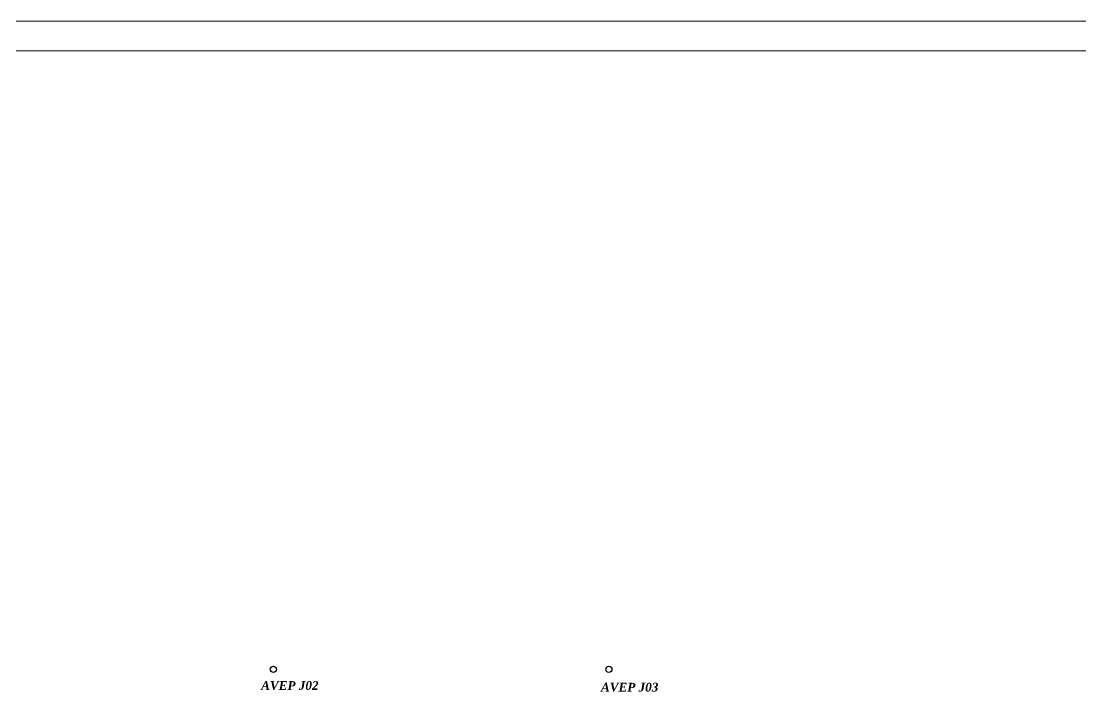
# Model space of a CAD drawing. Header units: centimetres. Extents: x 2648 to 12729, y 1890 to 6224.
# Drawn here: x 6208 to 7911, y 5141 to 6222 of the extents above; entities that cross this region are included whole.
import ezdxf

# ---------------------------------------------------------------- set-up
doc = ezdxf.new("R2010")
doc.units = ezdxf.units.CM
doc.layers.add('prlm-EAU-EPEXT', color=145, linetype='Continuous')
doc.layers.add('prlm-ZCARTOUCHE', color=181, linetype='Continuous', lineweight=13)
doc.styles.add('prlm-eau-ep', font='timesbi.ttf', dxfattribs={"height": 18})

# ---------------------------------------------------------------- blocks, each defined once
blk = doc.blocks.new('xi.epext')
at = {"layer": 'prlm-EAU-EPEXT', "color": 0, "linetype": 'ByBlock', "lineweight": -2}
blk.add_circle((0, 0), 5, dxfattribs=at)

msp = doc.modelspace()

# ---------------------------------------------------------------- linework, layer by layer
at = {"layer": 'prlm-ZCARTOUCHE'}
for points in [[(2648.365, 6222.481), (12729.087, 6222.481), (12729.087, 1889.576), (2648.365, 1889.576)], [(2705.426, 6174.971), (12672.026, 6174.971), (12672.026, 1946.587), (2705.426, 1946.587)]]:
    msp.add_lwpolyline(points, close=True, dxfattribs=at)

# ---------------------------------------------------------------- block references
at = {"layer": 'prlm-EAU-EPEXT'}
for p in [(6613.447, 5180.181), (7152.735, 5180.181)]:
    msp.add_blockref('xi.epext', p, dxfattribs=at)

# ---------------------------------------------------------------- texts
at = {"layer": 'prlm-EAU-EPEXT', "char_height": 14, "width": 127.27602, "attachment_point": 1, "style": 'prlm-eau-ep'}
for s, insert in [('AVEP J02', (6593.804, 5161.192)), ('AVEP J03', (7140.037, 5158.487))]:
    msp.add_mtext(s, dxfattribs=dict(at, insert=insert))

doc.saveas('drawing.dxf')
